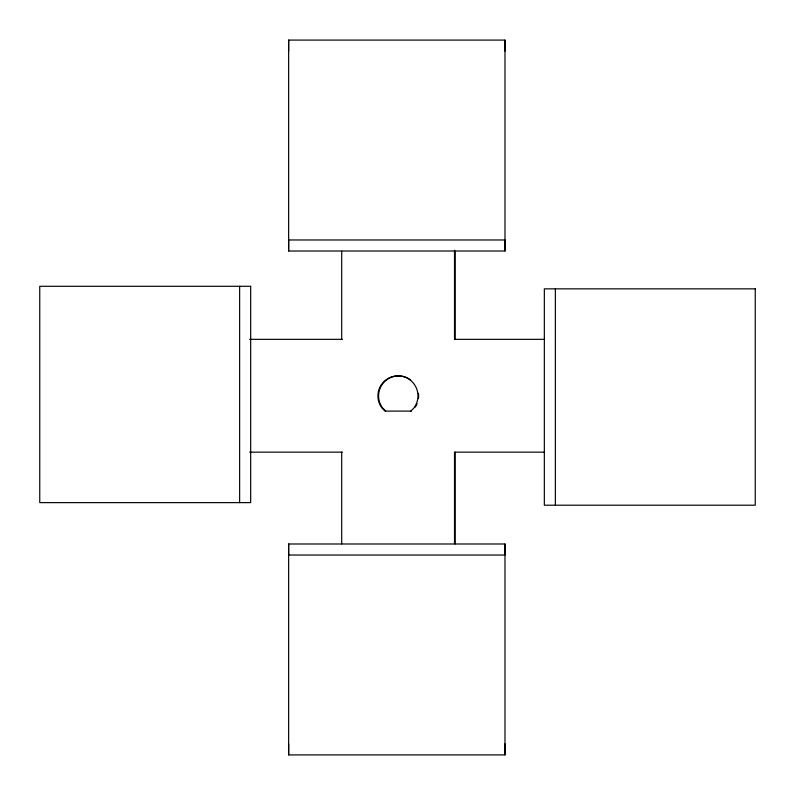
<?xml version="1.0" encoding="UTF-8"?>
<svg xmlns="http://www.w3.org/2000/svg" width="795" height="795" viewBox="0 0 795 795"><rect width="100%" height="100%" fill="white"/><g stroke="black" fill="none" stroke-linecap="round" stroke-linejoin="round"><path stroke-width="1.19" d="M504.984 543.989L504.984 754.912L288.635 754.912L288.635 543.989L504.984 543.989L504.984 555.029L288.635 555.029L288.635 543.989M288.635 251.011L288.635 239.971L504.984 239.971L504.984 251.011L288.635 251.011L288.635 40.088L504.984 40.088L504.984 251.011M288.635 51.128L288.635 40.088M504.974 51.128L504.984 40.088M410.836 411.095L413.837 408.093A20.034 20.034 0 0 0 411.472 381.133A20.034 20.034 0 0 0 384.402 381.143A20.034 20.034 0 0 0 382.057 408.103L385.058 411.104L411.482 411.095M249.61 339.336L342.347 339.336M544.545 339.336L454.511 339.336L454.511 250.236M249.61 452.156L342.347 452.156M544.545 452.156L454.511 452.156L454.511 543.621M385.704 411.104L382.703 408.103A20.034 20.034 0 0 1 410.776 380.01M555.367 288.853L555.367 505.203M504.974 743.872L504.984 754.912M455.157 251.28L455.157 339.336M455.157 452.156L455.157 543.869M341.701 251.22L341.701 339.336M341.701 452.156L341.701 543.889M288.635 743.872L288.635 754.912M239.633 286.289L239.633 502.629M417.097 403.562A20.034 20.034 0 0 1 415.099 407.249M418.448 393.277A20.034 20.034 0 0 1 418.448 398.514M250.673 286.289L39.75 286.289L39.75 502.629L250.673 502.629L250.673 286.289M755.25 288.853L544.337 288.853L544.337 505.203L755.25 505.203L755.25 288.853"/></g></svg>
